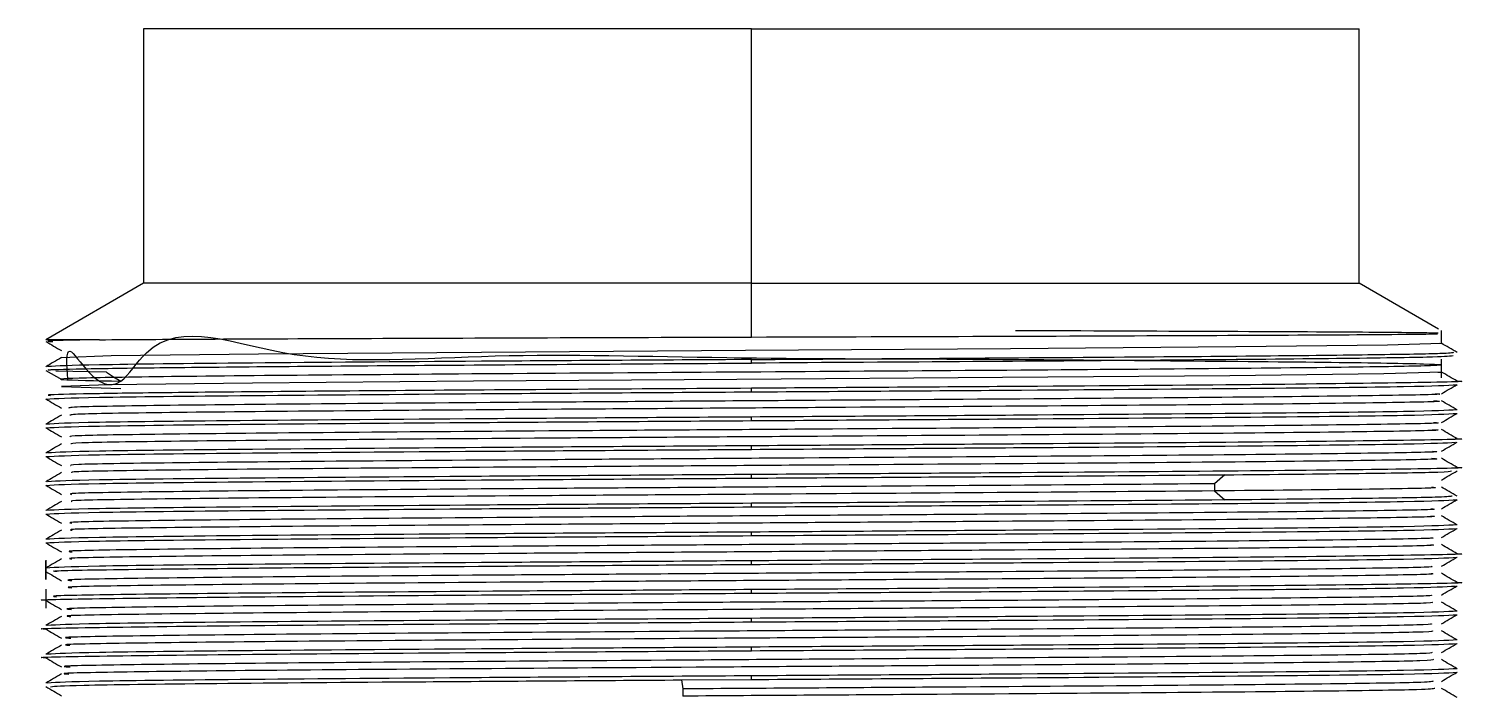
# Model space of a CAD drawing. Header units: millimetres. Extents: x 101 to 291, y 114 to 180.
# Drawn here: x 265.64 to 272.12, y 177.11 to 180.1 of the extents above; entities that cross this region are included whole.
import ezdxf

# ---------------------------------------------------------------- set-up
doc = ezdxf.new("R2010")
doc.units = ezdxf.units.MM

msp = doc.modelspace()

# ---------------------------------------------------------------- linework, layer by layer
at = {"color": 7, "linetype": 'Continuous', "lineweight": 25}
for p, q in [((266.1586, 180.0999), (266.1586, 178.9589)), ((268.8836, 180.0999), (266.1586, 180.0999)), ((268.8836, 178.9589), (268.8836, 180.0999)), ((268.8836, 180.0999), (271.6086, 180.0999)), ((271.6086, 178.9589), (271.6086, 180.0999)), ((266.1586, 178.9589), (265.72, 178.7057)), ((268.8836, 178.9589), (266.1586, 178.9589)), ((268.8836, 178.7178), (268.8836, 178.9589)), ((268.8836, 178.9589), (271.6086, 178.9589)), ((271.9646, 178.7534), (271.6086, 178.9589)), ((265.9609, 178.7057), (265.72, 178.7057)), ((271.9772, 178.6894), (271.9772, 178.7468)), ((268.8836, 178.6009), (268.8836, 178.617)), ((271.9772, 178.5355), (271.9772, 178.6178)), ((265.7207, 178.5684), (265.7914, 178.5276)), ((265.9919, 178.56), (265.7651, 178.5652)), ((268.8836, 178.4719), (268.8836, 178.488)), ((268.8836, 178.3429), (268.8836, 178.359)), ((268.8836, 178.2139), (268.8836, 178.23)), ((268.8836, 178.0849), (268.8836, 178.101)), ((270.9598, 178.0597), (270.9598, 178.0274)), ((268.8836, 177.9559), (268.8836, 177.972)), ((268.8836, 177.8269), (268.8836, 177.843)), ((265.72, 177.7165), (265.72, 177.6309)), ((265.72, 177.714), (265.72, 177.6309)), ((265.72, 177.6309), (265.72, 177.714)), ((268.8836, 177.6979), (268.8836, 177.714)), ((265.72, 177.5875), (265.72, 177.5019)), ((268.8836, 177.5689), (268.8836, 177.585)), ((268.8836, 177.4399), (268.8836, 177.456)), ((268.8836, 177.3109), (268.8836, 177.327)), ((268.5696, 177.1798), (268.8836, 177.1819)), ((268.5696, 177.1799), (268.5765, 177.1396)), ((268.8836, 177.1819), (268.8836, 177.198)), ((268.5765, 177.1395), (268.5765, 177.1073))]:
    msp.add_line(p, q, dxfattribs=at)
at = {"color": 7, "linetype": 'Continuous', "lineweight": 25, "flags": 128}
for points in [[(271.9677, 178.6897), (271.9773, 178.6894), (271.7345, 178.6813), (271.0559, 178.6732), (270.0454, 178.6651), (268.8572, 178.657), (267.6731, 178.649), (266.674, 178.6409), (266.0125, 178.6328), (265.7899, 178.6247), (265.7899, 178.6247)], [(271.9615, 178.5607), (271.9769, 178.5601), (271.7193, 178.552), (271.0283, 178.5439), (270.0095, 178.5359), (268.8187, 178.5278), (267.6378, 178.5197), (266.6473, 178.5116), (265.9986, 178.5036), (265.7908, 178.4955), (266.0557, 178.4874), (266.0557, 178.4874)], [(265.9919, 178.5601), (266.0238, 178.5399), (266.0557, 178.5198)], [(271.0066, 178.1), (270.9832, 178.0799), (270.9598, 178.0597)], [(270.9598, 178.0274), (270.9832, 178.0072), (271.0066, 177.9871)]]:
    msp.add_lwpolyline(points, dxfattribs=at)
at = {"color": 7, "linetype": 'Continuous', "lineweight": 25}
for points, knots in [([(265.8184, 178.5282), (265.8141, 178.5928), (265.8025, 178.7671), (265.9886, 178.3756), (266.2628, 178.8277), (266.7987, 178.5695), (267.7105, 178.6518), (268.7709, 178.6208), (269.8416, 178.6201), (270.8006, 178.6113), (271.5343, 178.6047), (271.9567, 178.5975), (272.0182, 178.5905), (271.7116, 178.5834), (271.0729, 178.5764), (270.1771, 178.5693), (269.1294, 178.5622), (268.0528, 178.5551), (267.0742, 178.5481), (266.3063, 178.541), (265.8475, 178.5339), (265.7215, 178.5269), (265.9443, 178.5221), (266.0557, 178.5198)], [0, 0, 0, 0, 0.023196, 0.062577, 0.076601, 0.127902, 0.179204, 0.230505, 0.281806, 0.333107, 0.384408, 0.435709, 0.487009, 0.538309, 0.589609, 0.640908, 0.692207, 0.743506, 0.794805, 0.846104, 0.897403, 0.948702, 1, 1, 1, 1]), ([(265.9609, 178.7057), (265.8414, 178.7035), (265.6906, 178.7007), (265.7408, 178.698), (265.7512, 178.6974)], [0, 0, 0, 0, 0.79261, 1, 1, 1, 1]), ([(265.9609, 178.7057), (266.1057, 178.7067), (266.3951, 178.7087), (267.1091, 178.7117), (267.9556, 178.7148), (268.5744, 178.7168), (268.8836, 178.7178)], [0, 0, 0, 0, 0.250623, 0.50083, 0.750624, 1, 1, 1, 1]), ([(268.8836, 178.7178), (269.2427, 178.719), (269.9603, 178.7213), (270.9115, 178.7248), (271.6059, 178.7284), (271.9799, 178.7314), (271.9604, 178.7332), (271.9534, 178.7339)], [0, 0, 0, 0, 0.219522, 0.438616, 0.657284, 0.875525, 1, 1, 1, 1]), ([(271.962, 178.7354), (271.872, 178.7366), (271.6921, 178.7389), (271.0092, 178.7425), (270.3812, 178.7448), (270.0675, 178.746)], [0, 0, 0, 0, 0.3339894, 0.6673232, 1, 1, 1, 1]), ([(265.7198, 178.6977), (265.7316, 178.6909), (265.7551, 178.6773), (265.7787, 178.6637), (265.7905, 178.6569)], [0, 0, 0, 0, 0.5, 1, 1, 1, 1]), ([(268.8836, 178.617), (269.1683, 178.6188), (269.7378, 178.6225), (270.5296, 178.6281), (271.2038, 178.6336), (271.7039, 178.6392), (272.0076, 178.6445), (272.0252, 178.6479), (272.0333, 178.6495)], [0, 0, 0, 0, 0.170585, 0.341168, 0.511752, 0.682337, 0.852921, 1, 1, 1, 1]), ([(272.0474, 178.6491), (272.0356, 178.656), (272.012, 178.6696), (271.9885, 178.6832), (271.9767, 178.69)], [0, 0, 0, 0, 0.500051, 1, 1, 1, 1]), ([(265.7904, 178.6255), (265.7786, 178.6187), (265.755, 178.6051), (265.7315, 178.5914), (265.7197, 178.5846)], [0, 0, 0, 0, 0.500051, 1, 1, 1, 1]), ([(268.8836, 178.617), (268.469, 178.6143), (267.6399, 178.6089), (266.5947, 178.6009), (265.8686, 178.5929), (265.774, 178.5876), (265.7275, 178.585)], [0, 0, 0, 0, 0.251947, 0.503893, 0.75584, 1, 1, 1, 1]), ([(265.7412, 178.5686), (265.7353, 178.5692), (265.7108, 178.5714), (265.8665, 178.5754), (266.2018, 178.5805), (266.7157, 178.5856), (267.3592, 178.5907), (268.0974, 178.5958), (268.6215, 178.5992), (268.8836, 178.6009)], [0, 0, 0, 0, 0.050507, 0.208756, 0.367005, 0.525253, 0.683503, 0.841752, 1, 1, 1, 1]), ([(272.0301, 178.6328), (272.0087, 178.6309), (271.963, 178.6268), (271.5093, 178.6205), (270.8018, 178.614), (269.8926, 178.6074), (269.2199, 178.6031), (268.8836, 178.6009)], [0, 0, 0, 0, 0.18049, 0.385367, 0.590244, 0.795122, 1, 1, 1, 1]), ([(272.0401, 178.5205), (272.0426, 178.5204), (272.1274, 178.5177), (271.8471, 178.5122), (271.1883, 178.5041), (270.1234, 178.4961), (269.2969, 178.4907), (268.8836, 178.488)], [0, 0, 0, 0, 0.007261, 0.255446, 0.50363, 0.751814, 1, 1, 1, 1]), ([(272.0474, 178.5201), (272.0356, 178.5269), (272.0122, 178.5404), (271.9888, 178.554), (271.9772, 178.5607)], [0, 0, 0, 0, 0.503511, 1, 1, 1, 1]), ([(265.7196, 178.4399), (265.7314, 178.433), (265.7551, 178.4194), (265.7787, 178.4057), (265.7905, 178.3989)], [0, 0, 0, 0, 0.5, 1, 1, 1, 1]), ([(265.7201, 178.4396), (265.7677, 178.4423), (265.8628, 178.4477), (266.5943, 178.4557), (267.64, 178.4638), (268.4691, 178.4692), (268.8836, 178.4719)], [0, 0, 0, 0, 0.2499497, 0.4999666, 0.7499831, 1, 1, 1, 1]), ([(268.8836, 178.488), (268.6215, 178.4863), (268.0974, 178.4829), (267.3592, 178.4778), (266.7157, 178.4727), (266.2018, 178.4676), (265.8665, 178.4625), (265.7108, 178.4585), (265.7353, 178.4563), (265.7412, 178.4558)], [0, 0, 0, 0, 0.158297, 0.316594, 0.474892, 0.633189, 0.791487, 0.949784, 1, 1, 1, 1]), ([(271.9485, 178.4636), (271.9567, 178.4631), (272.0089, 178.4603), (271.7364, 178.455), (271.1399, 178.4479), (270.2366, 178.4407), (269.1777, 178.4335), (268.0816, 178.4263), (267.0804, 178.4191), (266.3094, 178.4119), (265.8437, 178.4052), (265.8287, 178.401), (265.8221, 178.3991)], [0, 0, 0, 0, 0.020822, 0.132284, 0.243745, 0.355205, 0.466666, 0.578125, 0.689583, 0.801041, 0.912498, 1, 1, 1, 1]), ([(268.8836, 178.4719), (269.2982, 178.4746), (270.1273, 178.4799), (271.173, 178.488), (271.9045, 178.4961), (271.9996, 178.5014), (272.0471, 178.5041)], [0, 0, 0, 0, 0.250013, 0.500023, 0.750034, 1, 1, 1, 1]), ([(271.9767, 178.4634), (271.9886, 178.4702), (272.0122, 178.4839), (272.0359, 178.4975), (272.0477, 178.5044)], [0, 0, 0, 0, 0.4999886, 1, 1, 1, 1]), ([(271.9415, 178.4318), (271.9533, 178.4312), (272.0115, 178.4282), (271.7387, 178.4228), (271.1393, 178.4156), (270.2368, 178.4084), (269.1776, 178.4012), (268.0817, 178.394), (267.0801, 178.3868), (266.3103, 178.3796), (265.8515, 178.3731), (265.8351, 178.369), (265.8283, 178.3673)], [0, 0, 0, 0, 0.028204, 0.139664, 0.251124, 0.362583, 0.474041, 0.585498, 0.696955, 0.808412, 0.919867, 1, 1, 1, 1]), ([(272.0471, 178.3912), (271.9996, 178.3886), (271.9045, 178.3832), (271.1729, 178.3751), (270.1273, 178.3671), (269.2982, 178.3617), (268.8836, 178.359)], [0, 0, 0, 0, 0.249949, 0.499966, 0.749982, 1, 1, 1, 1]), ([(268.8836, 178.3429), (269.2982, 178.3456), (270.1273, 178.3509), (271.173, 178.359), (271.9045, 178.3671), (271.9996, 178.3724), (272.0471, 178.3751)], [0, 0, 0, 0, 0.250013, 0.500023, 0.750034, 1, 1, 1, 1]), ([(272.0476, 178.3911), (272.0358, 178.3979), (272.0121, 178.4115), (271.9885, 178.4252), (271.9767, 178.432)], [0, 0, 0, 0, 0.499989, 1, 1, 1, 1]), ([(271.9768, 178.3344), (271.9887, 178.3412), (272.0123, 178.3549), (272.036, 178.3685), (272.0478, 178.3754)], [0, 0, 0, 0, 0.500028, 1, 1, 1, 1]), ([(265.7906, 178.3675), (265.7788, 178.3607), (265.7551, 178.347), (265.7314, 178.3334), (265.7196, 178.3266)], [0, 0, 0, 0, 0.499989, 1, 1, 1, 1]), ([(265.7196, 178.3109), (265.7314, 178.304), (265.7551, 178.2904), (265.7787, 178.2767), (265.7905, 178.2699)], [0, 0, 0, 0, 0.4999887, 1, 1, 1, 1]), ([(268.8836, 178.359), (268.4691, 178.3563), (267.64, 178.3509), (266.5943, 178.3429), (265.8627, 178.3348), (265.7676, 178.3294), (265.7201, 178.3267)], [0, 0, 0, 0, 0.250011, 0.500023, 0.750034, 1, 1, 1, 1]), ([(265.7201, 178.3106), (265.7677, 178.3133), (265.8628, 178.3187), (266.5943, 178.3268), (267.64, 178.3348), (268.4691, 178.3402), (268.8836, 178.3429)], [0, 0, 0, 0, 0.24995, 0.499967, 0.749983, 1, 1, 1, 1]), ([(271.9422, 178.3346), (271.9518, 178.334), (272.0006, 178.331), (271.7126, 178.3256), (271.0963, 178.3185), (270.1816, 178.3113), (269.1171, 178.3041), (268.023, 178.2969), (267.0305, 178.2897), (266.2756, 178.2825), (265.8331, 178.276), (265.8291, 178.2718), (265.8274, 178.2701)], [0, 0, 0, 0, 0.027236, 0.138666, 0.250096, 0.361527, 0.472958, 0.584391, 0.695823, 0.807255, 0.918687, 1, 1, 1, 1]), ([(271.9367, 178.3028), (271.9495, 178.302), (272.0038, 178.2989), (271.7147, 178.2934), (271.0958, 178.2862), (270.1817, 178.279), (269.117, 178.2718), (268.0231, 178.2646), (267.0302, 178.2574), (266.2766, 178.2502), (265.8403, 178.2438), (265.8345, 178.2399), (265.8322, 178.2383)], [0, 0, 0, 0, 0.034582, 0.146009, 0.257438, 0.368867, 0.480296, 0.591727, 0.703157, 0.814587, 0.926017, 1, 1, 1, 1]), ([(272.0392, 178.2625), (272.042, 178.2624), (272.1273, 178.2597), (271.8474, 178.2542), (271.1882, 178.2461), (270.1234, 178.2381), (269.2969, 178.2327), (268.8836, 178.23)], [0, 0, 0, 0, 0.008175, 0.256132, 0.504087, 0.752043, 1, 1, 1, 1]), ([(268.8836, 178.2139), (269.2982, 178.2166), (270.1273, 178.2219), (271.1726, 178.23), (271.8995, 178.238), (271.9941, 178.2433), (272.0408, 178.2459)], [0, 0, 0, 0, 0.251667, 0.503331, 0.754996, 1, 1, 1, 1]), ([(272.0477, 178.2621), (272.0359, 178.2689), (272.0122, 178.2826), (271.9886, 178.2962), (271.9767, 178.303)], [0, 0, 0, 0, 0.500011, 1, 1, 1, 1]), ([(271.9767, 178.2054), (271.9886, 178.2122), (272.0122, 178.2259), (272.0359, 178.2395), (272.0477, 178.2464)], [0, 0, 0, 0, 0.500039, 1, 1, 1, 1]), ([(265.7195, 178.1819), (265.7313, 178.175), (265.7549, 178.1614), (265.7786, 178.1477), (265.7904, 178.1409)], [0, 0, 0, 0, 0.5, 1, 1, 1, 1]), ([(265.7906, 178.2385), (265.7788, 178.2317), (265.7551, 178.218), (265.7315, 178.2044), (265.7196, 178.1975)], [0, 0, 0, 0, 0.499989, 1, 1, 1, 1]), ([(265.7201, 178.1816), (265.7677, 178.1843), (265.8628, 178.1897), (266.5943, 178.1977), (267.64, 178.2058), (268.4691, 178.2112), (268.8836, 178.2139)], [0, 0, 0, 0, 0.24995, 0.499967, 0.749983, 1, 1, 1, 1]), ([(268.8836, 178.23), (268.469, 178.2273), (267.6399, 178.2219), (266.5947, 178.2139), (265.8687, 178.2059), (265.7741, 178.2006), (265.7275, 178.198)], [0, 0, 0, 0, 0.251959, 0.503918, 0.755878, 1, 1, 1, 1]), ([(271.9374, 178.2056), (271.9476, 178.2049), (271.9919, 178.2018), (271.6874, 178.1962), (271.0519, 178.1891), (270.126, 178.1819), (269.0563, 178.1747), (267.9648, 178.1675), (266.9814, 178.1603), (266.243, 178.1531), (265.8232, 178.1467), (265.8293, 178.1427), (265.8318, 178.1411)], [0, 0, 0, 0, 0.033289, 0.144759, 0.256228, 0.367698, 0.479168, 0.590639, 0.70211, 0.813581, 0.925053, 1, 1, 1, 1]), ([(271.9333, 178.1738), (271.9465, 178.1729), (271.9957, 178.1696), (271.6893, 178.164), (271.0515, 178.1568), (270.1261, 178.1496), (269.0563, 178.1424), (267.9649, 178.1352), (266.9811, 178.128), (266.2441, 178.1208), (265.8299, 178.1146), (265.8337, 178.1107), (265.8352, 178.1093)], [0, 0, 0, 0, 0.040591, 0.152058, 0.263524, 0.374991, 0.486458, 0.597926, 0.709394, 0.820863, 0.932332, 1, 1, 1, 1]), ([(272.0396, 178.1335), (272.0422, 178.1334), (272.1274, 178.1306), (271.8473, 178.1252), (271.1882, 178.1171), (270.1234, 178.1091), (269.2969, 178.1037), (268.8836, 178.101)], [0, 0, 0, 0, 0.007793, 0.255845, 0.503896, 0.751947, 1, 1, 1, 1]), ([(271.0067, 178.1), (271.2214, 178.102), (271.651, 178.1062), (271.9985, 178.1119), (272.0152, 178.1155), (272.0225, 178.1171)], [0, 0, 0, 0, 0.360054, 0.720107, 1, 1, 1, 1]), ([(272.0477, 178.1331), (272.0358, 178.1399), (272.0122, 178.1535), (271.9885, 178.1672), (271.9767, 178.174)], [0, 0, 0, 0, 0.5, 1, 1, 1, 1]), ([(271.9767, 178.0764), (271.9885, 178.0832), (272.0121, 178.0969), (272.0358, 178.1105), (272.0476, 178.1174)], [0, 0, 0, 0, 0.500011, 1, 1, 1, 1]), ([(265.7905, 178.1095), (265.7787, 178.1027), (265.7551, 178.089), (265.7314, 178.0754), (265.7196, 178.0686)], [0, 0, 0, 0, 0.499961, 1, 1, 1, 1]), ([(265.7196, 178.0529), (265.7314, 178.046), (265.7551, 178.0324), (265.7787, 178.0187), (265.7905, 178.0119)], [0, 0, 0, 0, 0.499949, 1, 1, 1, 1]), ([(265.7201, 178.0526), (265.7677, 178.0553), (265.8628, 178.0607), (266.5943, 178.0687), (267.64, 178.0768), (268.4691, 178.0822), (268.8836, 178.0849)], [0, 0, 0, 0, 0.24995, 0.499967, 0.749983, 1, 1, 1, 1]), ([(268.8836, 178.101), (268.469, 178.0983), (267.6399, 178.0929), (266.5947, 178.0849), (265.8689, 178.0769), (265.7743, 178.0716), (265.7278, 178.069)], [0, 0, 0, 0, 0.25204, 0.504079, 0.756119, 1, 1, 1, 1]), ([(270.9598, 178.0597), (270.6674, 178.0573), (270.0826, 178.0525), (268.9921, 178.0453), (267.9077, 178.0381), (266.9326, 178.0309), (266.2113, 178.0237), (265.8132, 178.0174), (265.8287, 178.0136), (265.8347, 178.0121)], [0, 0, 0, 0, 0.151087, 0.302173, 0.453262, 0.60435, 0.75544, 0.906529, 1, 1, 1, 1]), ([(268.8836, 178.0849), (269.2755, 178.0874), (270.0593, 178.0924), (270.6909, 178.0975), (271.0067, 178.1)], [0, 0, 0, 0, 0.500002, 1, 1, 1, 1]), ([(270.9598, 178.0274), (270.6674, 178.025), (270.0826, 178.0202), (268.9921, 178.013), (267.9078, 178.0058), (266.9323, 177.9986), (266.2125, 177.9914), (265.8193, 177.9853), (265.8322, 177.9816), (265.8368, 177.9803)], [0, 0, 0, 0, 0.1525806, 0.305161, 0.4577431, 0.610326, 0.7629089, 0.9154922, 1, 1, 1, 1]), ([(268.8836, 177.9559), (269.2982, 177.9586), (270.1273, 177.9639), (271.173, 177.972), (271.9045, 177.9801), (271.9996, 177.9854), (272.0471, 177.9881)], [0, 0, 0, 0, 0.250013, 0.500023, 0.750034, 1, 1, 1, 1]), ([(271.0067, 177.9871), (270.6909, 177.9846), (270.0593, 177.9795), (269.2755, 177.9745), (268.8836, 177.972)], [0, 0, 0, 0, 0.499998, 1, 1, 1, 1]), ([(271.9326, 178.0445), (271.9438, 178.0436), (271.9842, 178.0403), (271.675, 178.0346), (271.1982, 178.0298), (270.9598, 178.0274)], [0, 0, 0, 0, 0.161197, 0.580599, 1, 1, 1, 1]), ([(272.0256, 178.0045), (272.0183, 178.0028), (272.002, 177.9991), (271.6513, 177.9933), (271.2216, 177.9892), (271.0067, 177.9871)], [0, 0, 0, 0, 0.2898469, 0.6449227, 1, 1, 1, 1]), ([(272.0476, 178.004), (272.0358, 178.0109), (272.0121, 178.0245), (271.9885, 178.0382), (271.9766, 178.045)], [0, 0, 0, 0, 0.5, 1, 1, 1, 1]), ([(271.9767, 177.9474), (271.9886, 177.9542), (272.0122, 177.9679), (272.0359, 177.9815), (272.0477, 177.9884)], [0, 0, 0, 0, 0.499949, 1, 1, 1, 1]), ([(265.7195, 177.9239), (265.7313, 177.917), (265.755, 177.9034), (265.7786, 177.8897), (265.7904, 177.8829)], [0, 0, 0, 0, 0.500051, 1, 1, 1, 1]), ([(265.7906, 177.9805), (265.7788, 177.9737), (265.7552, 177.9601), (265.7316, 177.9465), (265.7198, 177.9396)], [0, 0, 0, 0, 0.5, 1, 1, 1, 1]), ([(268.8836, 177.972), (268.4691, 177.9693), (267.64, 177.9639), (266.5943, 177.9559), (265.8627, 177.9478), (265.7676, 177.9424), (265.7201, 177.9397)], [0, 0, 0, 0, 0.250011, 0.500023, 0.750034, 1, 1, 1, 1]), ([(265.7201, 177.9236), (265.7677, 177.9263), (265.8628, 177.9317), (266.5943, 177.9397), (267.64, 177.9478), (268.4691, 177.9532), (268.8836, 177.9559)], [0, 0, 0, 0, 0.24995, 0.499967, 0.749983, 1, 1, 1, 1]), ([(271.9314, 177.9476), (271.9409, 177.9466), (271.9739, 177.9432), (271.6337, 177.9375), (270.9609, 177.9303), (270.0135, 177.9231), (268.9347, 177.9159), (267.8493, 177.9087), (266.8852, 177.9015), (266.1809, 177.8943), (265.8039, 177.8882), (265.828, 177.8844), (265.8367, 177.8831)], [0, 0, 0, 0, 0.045509, 0.156977, 0.268446, 0.379914, 0.491382, 0.60285, 0.714319, 0.825788, 0.937258, 1, 1, 1, 1]), ([(271.93, 177.9158), (271.9418, 177.9146), (271.9787, 177.9111), (271.6352, 177.9052), (270.9606, 177.898), (270.0136, 177.8908), (268.9346, 177.8836), (267.8494, 177.8764), (266.8848, 177.8692), (266.1821, 177.862), (265.8094, 177.8561), (265.8304, 177.8525), (265.8374, 177.8513)], [0, 0, 0, 0, 0.052693, 0.164157, 0.275622, 0.387086, 0.49855, 0.610015, 0.721479, 0.832944, 0.94441, 1, 1, 1, 1]), ([(272.0471, 177.8752), (271.9996, 177.8726), (271.9045, 177.8672), (271.1729, 177.8591), (270.1273, 177.8511), (269.2982, 177.8457), (268.8836, 177.843)], [0, 0, 0, 0, 0.249949, 0.499966, 0.749982, 1, 1, 1, 1]), ([(268.8836, 177.8269), (269.2982, 177.8296), (270.1273, 177.8349), (271.173, 177.843), (271.9045, 177.8511), (271.9996, 177.8564), (272.0471, 177.8591)], [0, 0, 0, 0, 0.250013, 0.500023, 0.750034, 1, 1, 1, 1]), ([(271.9767, 177.8184), (271.9885, 177.8252), (272.0121, 177.8389), (272.0358, 177.8525), (272.0476, 177.8593)], [0, 0, 0, 0, 0.499961, 1, 1, 1, 1]), ([(272.0475, 177.8751), (272.0357, 177.8819), (272.0121, 177.8956), (271.9885, 177.9092), (271.9768, 177.916)], [0, 0, 0, 0, 0.500011, 1, 1, 1, 1]), ([(265.7195, 177.7948), (265.7313, 177.788), (265.755, 177.7744), (265.7786, 177.7607), (265.7905, 177.7539)], [0, 0, 0, 0, 0.500028, 1, 1, 1, 1]), ([(265.7905, 177.8515), (265.7787, 177.8447), (265.7551, 177.8311), (265.7315, 177.8175), (265.7197, 177.8106)], [0, 0, 0, 0, 0.500011, 1, 1, 1, 1]), ([(268.8836, 177.843), (268.4691, 177.8403), (267.64, 177.8349), (266.5943, 177.8269), (265.8627, 177.8188), (265.7676, 177.8134), (265.7201, 177.8107)], [0, 0, 0, 0, 0.250011, 0.500023, 0.750034, 1, 1, 1, 1]), ([(265.7201, 177.7946), (265.7677, 177.7973), (265.8628, 177.8027), (266.5943, 177.8107), (267.64, 177.8188), (268.4691, 177.8242), (268.8836, 177.8269)], [0, 0, 0, 0, 0.24995, 0.499967, 0.749983, 1, 1, 1, 1]), ([(271.9301, 177.8186), (271.9384, 177.8175), (271.9646, 177.814), (271.6052, 177.8081), (270.9144, 177.8009), (269.9566, 177.7937), (268.8738, 177.7865), (267.7921, 177.7793), (266.8381, 177.7721), (266.1513, 177.7649), (265.7945, 177.7589), (265.8266, 177.7553), (265.8375, 177.7541)], [0, 0, 0, 0, 0.051567, 0.163015, 0.274462, 0.385908, 0.497354, 0.608799, 0.720243, 0.831687, 0.94313, 1, 1, 1, 1]), ([(271.9301, 177.7868), (271.9403, 177.7855), (271.9698, 177.7818), (271.6066, 177.7758), (270.9141, 177.7686), (269.9567, 177.7614), (268.8737, 177.7542), (267.7921, 177.747), (266.8377, 177.7398), (266.1527, 177.7326), (265.7995, 177.7268), (265.8281, 177.7233), (265.8369, 177.7223)], [0, 0, 0, 0, 0.058702, 0.17015, 0.281597, 0.393044, 0.50449, 0.615935, 0.72738, 0.838824, 0.950268, 1, 1, 1, 1]), ([(272.0405, 177.7465), (272.0428, 177.7464), (272.1273, 177.7437), (271.8471, 177.7382), (271.1883, 177.7301), (270.1234, 177.7221), (269.2969, 177.7167), (268.8836, 177.714)], [0, 0, 0, 0, 0.006929, 0.255197, 0.503464, 0.751731, 1, 1, 1, 1]), ([(268.8836, 177.6979), (269.2982, 177.7006), (270.1273, 177.7059), (271.173, 177.714), (271.9045, 177.7221), (271.9996, 177.7274), (272.0471, 177.7301)], [0, 0, 0, 0, 0.250013, 0.500023, 0.750034, 1, 1, 1, 1]), ([(272.0475, 177.7461), (272.0357, 177.7529), (272.0121, 177.7666), (271.9885, 177.7802), (271.9767, 177.787)], [0, 0, 0, 0, 0.500011, 1, 1, 1, 1]), ([(271.9767, 177.6894), (271.9885, 177.6962), (272.0122, 177.7099), (272.0358, 177.7235), (272.0477, 177.7303)], [0, 0, 0, 0, 0.500011, 1, 1, 1, 1]), ([(265.7904, 177.7225), (265.7786, 177.7157), (265.755, 177.7021), (265.7314, 177.6884), (265.7196, 177.6816)], [0, 0, 0, 0, 0.500011, 1, 1, 1, 1]), ([(265.7196, 177.6658), (265.7315, 177.659), (265.7551, 177.6453), (265.7788, 177.6317), (265.7906, 177.6248)], [0, 0, 0, 0, 0.499989, 1, 1, 1, 1]), ([(268.8836, 177.714), (268.4691, 177.7113), (267.64, 177.7059), (266.5943, 177.6979), (265.8627, 177.6898), (265.7676, 177.6844), (265.7201, 177.6817)], [0, 0, 0, 0, 0.250011, 0.500023, 0.750034, 1, 1, 1, 1]), ([(265.7687, 177.6656), (265.7578, 177.6667), (265.7229, 177.6702), (266.0818, 177.6761), (266.7847, 177.6834), (267.7681, 177.6906), (268.5118, 177.6955), (268.8836, 177.6979)], [0, 0, 0, 0, 0.1012104, 0.325908, 0.5506054, 0.7753031, 1, 1, 1, 1]), ([(271.9299, 177.6896), (271.9362, 177.6883), (271.9548, 177.6847), (271.5754, 177.6787), (270.8671, 177.6715), (269.8993, 177.6643), (268.8129, 177.6571), (267.7353, 177.6499), (266.7917, 177.6427), (266.1228, 177.6355), (265.7855, 177.6296), (265.8247, 177.6262), (265.837, 177.6251)], [0, 0, 0, 0, 0.057729, 0.16915, 0.280572, 0.391995, 0.503418, 0.614842, 0.726266, 0.83769, 0.949113, 1, 1, 1, 1]), ([(271.9311, 177.6578), (271.9391, 177.6564), (271.9606, 177.6526), (271.5768, 177.6464), (270.8668, 177.6392), (269.8995, 177.632), (268.8129, 177.6248), (267.7353, 177.6176), (266.7915, 177.6104), (266.1236, 177.6033), (265.7878, 177.5974), (265.825, 177.594), (265.836, 177.593)], [0, 0, 0, 0, 0.06468, 0.17572, 0.28676, 0.397802, 0.508843, 0.619886, 0.730928, 0.841971, 0.953014, 1, 1, 1, 1]), ([(272.0404, 177.6175), (272.0427, 177.6174), (272.1274, 177.6146), (271.8471, 177.6092), (271.1883, 177.6011), (270.1234, 177.5931), (269.2969, 177.5877), (268.8836, 177.585)], [0, 0, 0, 0, 0.007001, 0.255251, 0.5035, 0.751749, 1, 1, 1, 1]), ([(268.8836, 177.5689), (269.2982, 177.5716), (270.1274, 177.5769), (271.1725, 177.585), (271.8987, 177.593), (271.9933, 177.5983), (272.0398, 177.6009)], [0, 0, 0, 0, 0.251929, 0.503857, 0.755784, 1, 1, 1, 1]), ([(271.9766, 177.5604), (271.9885, 177.5672), (272.0121, 177.5808), (272.0358, 177.5945), (272.0476, 177.6013)], [0, 0, 0, 0, 0.4999887, 1, 1, 1, 1]), ([(272.0475, 177.6171), (272.0357, 177.6239), (272.0121, 177.6376), (271.9885, 177.6512), (271.9767, 177.658)], [0, 0, 0, 0, 0.500028, 1, 1, 1, 1]), ([(265.7278, 177.5364), (265.7251, 177.5365), (265.6399, 177.5392), (265.9199, 177.5447), (266.579, 177.5527), (267.6438, 177.5608), (268.4703, 177.5662), (268.8836, 177.5689)], [0, 0, 0, 0, 0.007949, 0.255962, 0.503975, 0.751987, 1, 1, 1, 1]), ([(265.7195, 177.5368), (265.7313, 177.53), (265.755, 177.5163), (265.7787, 177.5027), (265.7905, 177.4958)], [0, 0, 0, 0, 0.499961, 1, 1, 1, 1]), ([(268.8836, 177.585), (268.5118, 177.5826), (267.7682, 177.5778), (266.7845, 177.5705), (266.0825, 177.5633), (265.725, 177.5574), (265.7583, 177.554), (265.7682, 177.553)], [0, 0, 0, 0, 0.226117, 0.452235, 0.678353, 0.90447, 1, 1, 1, 1]), ([(271.9308, 177.5606), (271.9345, 177.5592), (271.9446, 177.5554), (271.5446, 177.5493), (270.819, 177.5421), (269.8416, 177.5349), (268.7521, 177.5277), (267.6789, 177.5205), (266.7462, 177.5133), (266.0956, 177.5061), (265.7771, 177.5004), (265.8226, 177.497), (265.8357, 177.4961)], [0, 0, 0, 0, 0.063683, 0.175119, 0.286555, 0.397992, 0.509427, 0.620862, 0.732296, 0.843729, 0.955162, 1, 1, 1, 1]), ([(271.9335, 177.5288), (271.9384, 177.5272), (271.951, 177.5233), (271.5459, 177.517), (270.8188, 177.5098), (269.8417, 177.5026), (268.752, 177.4954), (267.679, 177.4882), (266.7457, 177.481), (266.0973, 177.4739), (265.781, 177.4683), (265.822, 177.4651), (265.8323, 177.4642)], [0, 0, 0, 0, 0.070925, 0.182364, 0.293803, 0.405242, 0.51668, 0.628117, 0.739553, 0.850989, 0.962424, 1, 1, 1, 1]), ([(272.0471, 177.4882), (271.9996, 177.4856), (271.9045, 177.4802), (271.1729, 177.4721), (270.1273, 177.4641), (269.2982, 177.4587), (268.8836, 177.456)], [0, 0, 0, 0, 0.249949, 0.499966, 0.749982, 1, 1, 1, 1]), ([(268.8836, 177.4399), (269.2982, 177.4426), (270.1273, 177.4479), (271.173, 177.456), (271.9045, 177.4641), (271.9996, 177.4694), (272.0471, 177.4721)], [0, 0, 0, 0, 0.250013, 0.500023, 0.750034, 1, 1, 1, 1]), ([(272.0477, 177.488), (272.0358, 177.4948), (272.0122, 177.5085), (271.9885, 177.5222), (271.9767, 177.529)], [0, 0, 0, 0, 0.4999887, 1, 1, 1, 1]), ([(271.9767, 177.4313), (271.9885, 177.4382), (272.0122, 177.4518), (272.0358, 177.4655), (272.0476, 177.4723)], [0, 0, 0, 0, 0.500011, 1, 1, 1, 1]), ([(265.7277, 177.4074), (265.7251, 177.4075), (265.6399, 177.4102), (265.9199, 177.4157), (266.579, 177.4237), (267.6438, 177.4318), (268.4703, 177.4372), (268.8836, 177.4399)], [0, 0, 0, 0, 0.007919, 0.255939, 0.50396, 0.75198, 1, 1, 1, 1]), ([(265.7904, 177.4645), (265.7786, 177.4576), (265.7549, 177.444), (265.7312, 177.4303), (265.7194, 177.4235)], [0, 0, 0, 0, 0.500011, 1, 1, 1, 1]), ([(265.7196, 177.4078), (265.7314, 177.401), (265.7551, 177.3873), (265.7788, 177.3737), (265.7906, 177.3668)], [0, 0, 0, 0, 0.500011, 1, 1, 1, 1]), ([(268.8836, 177.456), (268.469, 177.4533), (267.6399, 177.4479), (266.5946, 177.4399), (265.8676, 177.4319), (265.7729, 177.4266), (265.7262, 177.424)], [0, 0, 0, 0, 0.251606, 0.503211, 0.754816, 1, 1, 1, 1]), ([(271.9328, 177.4316), (271.9332, 177.4301), (271.934, 177.4262), (271.5127, 177.4199), (270.7703, 177.4127), (269.7836, 177.4055), (268.6913, 177.3983), (267.6231, 177.3911), (266.7013, 177.3839), (266.0695, 177.3767), (265.7688, 177.3711), (265.8198, 177.3679), (265.8329, 177.3671)], [0, 0, 0, 0, 0.06984, 0.181277, 0.292715, 0.404154, 0.515594, 0.627034, 0.738474, 0.849916, 0.961357, 1, 1, 1, 1]), ([(271.9368, 177.3998), (271.938, 177.3981), (271.941, 177.394), (271.5138, 177.3876), (270.77, 177.3804), (269.7837, 177.3732), (268.6912, 177.366), (267.6232, 177.3588), (266.7008, 177.3517), (266.0714, 177.3445), (265.7723, 177.339), (265.8181, 177.3359), (265.8282, 177.3353)], [0, 0, 0, 0, 0.077135, 0.188575, 0.300017, 0.411459, 0.522902, 0.634344, 0.745789, 0.857233, 0.968678, 1, 1, 1, 1]), ([(272.0471, 177.3592), (271.9996, 177.3566), (271.9045, 177.3512), (271.1729, 177.3431), (270.1273, 177.3351), (269.2982, 177.3297), (268.8836, 177.327)], [0, 0, 0, 0, 0.249949, 0.499966, 0.749982, 1, 1, 1, 1]), ([(268.8836, 177.3109), (269.2982, 177.3136), (270.1273, 177.3189), (271.173, 177.327), (271.9045, 177.3351), (271.9996, 177.3404), (272.0471, 177.3431)], [0, 0, 0, 0, 0.250013, 0.500023, 0.750034, 1, 1, 1, 1]), ([(272.0477, 177.359), (272.0358, 177.3658), (272.0122, 177.3795), (271.9885, 177.3932), (271.9767, 177.4)], [0, 0, 0, 0, 0.500011, 1, 1, 1, 1]), ([(271.9767, 177.3023), (271.9886, 177.3092), (272.0122, 177.3228), (272.0359, 177.3365), (272.0477, 177.3433)], [0, 0, 0, 0, 0.500011, 1, 1, 1, 1]), ([(265.7275, 177.2784), (265.725, 177.2785), (265.6399, 177.2813), (265.92, 177.2867), (266.579, 177.2948), (267.6438, 177.3028), (268.4703, 177.3082), (268.8836, 177.3109)], [0, 0, 0, 0, 0.007718, 0.255789, 0.503859, 0.75193, 1, 1, 1, 1]), ([(265.7905, 177.3355), (265.7787, 177.3287), (265.755, 177.315), (265.7313, 177.3013), (265.7195, 177.2945)], [0, 0, 0, 0, 0.4999886, 1, 1, 1, 1]), ([(265.7196, 177.2788), (265.7315, 177.272), (265.7551, 177.2583), (265.7788, 177.2447), (265.7906, 177.2378)], [0, 0, 0, 0, 0.4999886, 1, 1, 1, 1]), ([(268.8836, 177.327), (268.469, 177.3243), (267.6399, 177.3189), (266.5947, 177.3109), (265.8677, 177.3029), (265.773, 177.2976), (265.7263, 177.295)], [0, 0, 0, 0, 0.251644, 0.503288, 0.754933, 1, 1, 1, 1]), ([(271.9359, 177.3026), (271.9322, 177.3009), (271.923, 177.2969), (271.4797, 177.2905), (270.7208, 177.2833), (269.7252, 177.2761), (268.6306, 177.2689), (267.5677, 177.2617), (266.6573, 177.2545), (266.0448, 177.2474), (265.7611, 177.2419), (265.8166, 177.2388), (265.8291, 177.2381)], [0, 0, 0, 0, 0.075829, 0.187304, 0.29878, 0.410255, 0.521731, 0.633206, 0.744682, 0.856158, 0.967635, 1, 1, 1, 1]), ([(271.9413, 177.2707), (271.9381, 177.269), (271.9305, 177.2648), (271.4808, 177.2582), (270.7206, 177.251), (269.7253, 177.2438), (268.6305, 177.2366), (267.5678, 177.2294), (266.6567, 177.2223), (266.0468, 177.2151), (265.764, 177.2097), (265.8138, 177.2068), (265.823, 177.2063)], [0, 0, 0, 0, 0.083171, 0.194649, 0.306127, 0.417605, 0.529083, 0.640561, 0.75204, 0.863518, 0.974998, 1, 1, 1, 1]), ([(272.0471, 177.2302), (271.9996, 177.2276), (271.9045, 177.2222), (271.1729, 177.2141), (270.1273, 177.2061), (269.2982, 177.2007), (268.8836, 177.198)], [0, 0, 0, 0, 0.249949, 0.499966, 0.749982, 1, 1, 1, 1]), ([(268.8836, 177.1819), (269.2982, 177.1846), (270.1273, 177.1899), (271.173, 177.198), (271.9045, 177.2061), (271.9996, 177.2114), (272.0471, 177.2141)], [0, 0, 0, 0, 0.250013, 0.500023, 0.750034, 1, 1, 1, 1]), ([(271.9767, 177.1733), (271.9885, 177.1802), (272.0122, 177.1938), (272.0358, 177.2075), (272.0477, 177.2143)], [0, 0, 0, 0, 0.499972, 1, 1, 1, 1]), ([(272.0478, 177.23), (272.036, 177.2368), (272.0123, 177.2505), (271.9886, 177.2641), (271.9768, 177.271)], [0, 0, 0, 0, 0.499949, 1, 1, 1, 1]), ([(265.7906, 177.2065), (265.7787, 177.1997), (265.7551, 177.186), (265.7314, 177.1723), (265.7196, 177.1655)], [0, 0, 0, 0, 0.500039, 1, 1, 1, 1]), ([(265.7199, 177.1497), (265.7316, 177.1429), (265.7552, 177.1293), (265.7788, 177.1157), (265.7906, 177.1088)], [0, 0, 0, 0, 0.499989, 1, 1, 1, 1]), ([(268.8836, 177.198), (268.469, 177.1953), (267.6399, 177.1899), (266.5947, 177.1819), (265.8679, 177.1739), (265.7733, 177.1686), (265.7266, 177.166)], [0, 0, 0, 0, 0.2517177, 0.5034351, 0.7551528, 1, 1, 1, 1]), ([(265.7404, 177.1494), (265.7638, 177.1517), (265.8134, 177.1567), (266.4351, 177.1642), (267.3842, 177.172), (268.1744, 177.1772), (268.5696, 177.1798)], [0, 0, 0, 0, 0.231151, 0.487434, 0.743717, 1, 1, 1, 1]), ([(271.9405, 177.1736), (271.932, 177.1718), (271.9121, 177.1676), (271.4457, 177.1611), (270.6713, 177.1539), (269.6647, 177.1467), (268.9392, 177.1419), (268.5765, 177.1395)], [0, 0, 0, 0, 0.155411, 0.36656, 0.577707, 0.788855, 1, 1, 1, 1]), ([(271.9473, 177.1418), (271.9389, 177.1398), (271.9201, 177.1355), (271.4467, 177.1288), (270.6711, 177.1216), (269.6648, 177.1144), (268.9393, 177.1096), (268.5765, 177.1072)], [0, 0, 0, 0, 0.167056, 0.375293, 0.58353, 0.791766, 1, 1, 1, 1]), ([(272.0478, 177.101), (272.0359, 177.1078), (272.0123, 177.1215), (271.9886, 177.1352), (271.9768, 177.142)], [0, 0, 0, 0, 0.499989, 1, 1, 1, 1])]:
    msp.add_open_spline(points, degree=3, knots=knots, dxfattribs=at)

doc.saveas('drawing.dxf')
